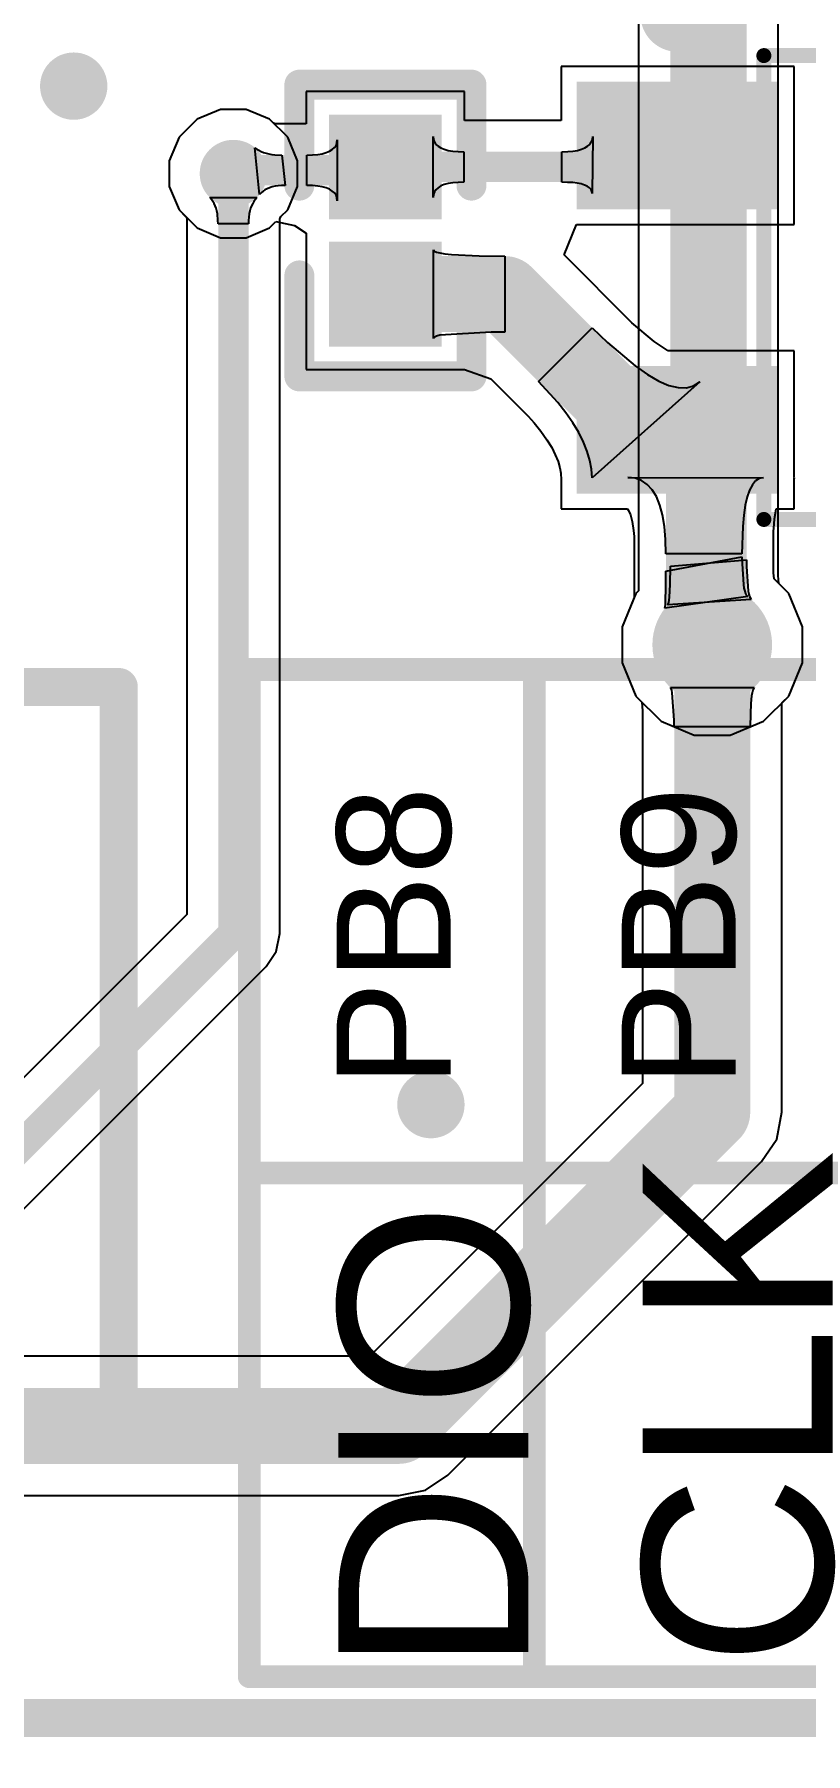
# Model space of a CAD drawing. Header units: millimetres. Extents: x -27 to 79, y -14 to 66.
# Drawn here: x 61.86 to 67.02, y -2.74 to 8.75 of the extents above; entities that cross this region are included whole.
import ezdxf

# ---------------------------------------------------------------- set-up
doc = ezdxf.new("R2010")
doc.units = ezdxf.units.MM
for name, color, linetype in [('BottomLayer', 5, 'Continuous'), ('BottomOverlay', 54, 'Continuous'), ('Mechanical13', 56, 'Continuous'), ('TopLayer', 1, 'Continuous'), ('TopOverlay', 2, 'Continuous'), ('TopPaste', 8, 'Continuous'), ('TopSolder', 216, 'Continuous'), ('ViaHoleLayer', 16, 'Continuous')]:
    doc.layers.add(name, color=color, linetype=linetype)
doc.styles.add('Arial', font='arial.ttf', dxfattribs={"height": 0.2})
doc.dimstyles.new('ISO-25', dxfattribs={"dimtxt": 2.5, "dimasz": 2.5, "dimexe": 1.25, "dimexo": 0.625, "dimtad": 1, "dimtxsty": 'Standard', "dimcen": 2.5, "dimadec": 0, "dimazin": 0, "dimtfac": 1, "dimtmove": 0, "dimatfit": 3, "dimfxl": 1, "dimarcsym": 0})

# ---------------------------------------------------------------- blocks, each defined once
blk = doc.blocks.new('*D7')
at = {"color": 0, "lineweight": -2, "transparency": 16777216}
for p, q in [((72.5, -0.625), (72.5, -13.142)), ((78.786, -0.625), (78.786, -13.142)), ((72.5, -11.892), (60.833, -11.892)), ((76.286, -11.892), (75, -11.892))]:
    blk.add_line(p, q, dxfattribs=at)
at = {"color": 0, "transparency": 16777216}
for points in [[(75, -11.475), (75, -12.309), (72.5, -11.892)], [(76.286, -11.475), (76.286, -12.309), (78.786, -11.892)]]:
    blk.add_solid(points, dxfattribs=at)
at = {"layer": 'Defpoints', "color": 0, "transparency": 16777216}
for p in [(72.5, 0), (78.786, 0), (72.5, -11.892)]:
    blk.add_point(p, dxfattribs=at)
at = {"color": 0, "transparency": 16777216, "insert": (65.417, -9.809), "char_height": 2.5, "attachment_point": 5}
blk.add_mtext('6,29', dxfattribs=at)

msp = doc.modelspace()

# ---------------------------------------------------------------- hatches: boundary and pattern name
at = {"layer": 'BottomLayer'}
h = msp.add_hatch(color=5, dxfattribs=at)
edge = h.paths.add_edge_path()
edge.add_arc((62.127, 8.406), 0.225, 0, 360)
h = msp.add_hatch(color=5, dxfattribs=at)
edge = h.paths.add_edge_path()
edge.add_arc((63.194, 7.822), 0.225, 0, 360)
h = msp.add_hatch(color=5, dxfattribs=at)
edge = h.paths.add_edge_path()
edge.add_arc((66.394, 4.672), 0.4, 0, 360)
h = msp.add_hatch(color=5, dxfattribs=at)
edge = h.paths.add_edge_path()
edge.add_arc((64.514, 1.599), 0.225, 0, 360)
at = {"layer": 'TopLayer'}
h = msp.add_hatch(color=1, dxfattribs=at)
edge = h.paths.add_edge_path()
edge.add_arc((62.127, 8.406), 0.225, 0, 360)
for points in [[(65.589, 7.685), (65.589, 8.335), (66.739, 8.335), (66.739, 7.685)], [(64.535, 8.166), (64.535, 7.566), (63.885, 7.566), (63.885, 8.166)], [(64.535, 7.316), (64.535, 6.716), (63.885, 6.716), (63.885, 7.316)], [(65.589, 5.785), (65.589, 6.435), (66.739, 6.435), (66.739, 5.785)]]:
    msp.add_hatch(color=1, dxfattribs=at).paths.add_polyline_path(points)
h = msp.add_hatch(color=1, dxfattribs=at)
edge = h.paths.add_edge_path()
edge.add_arc((63.194, 7.822), 0.225, 0, 360)
h = msp.add_hatch(color=1, dxfattribs=at)
edge = h.paths.add_edge_path()
edge.add_arc((66.394, 4.672), 0.4, 0, 360)
h = msp.add_hatch(color=1, dxfattribs=at)
edge = h.paths.add_edge_path()
edge.add_arc((64.514, 1.599), 0.225, 0, 360)
at = {"layer": 'TopPaste'}
for points in [[(65.589, 7.685), (65.589, 8.335), (66.739, 8.335), (66.739, 7.685)], [(64.535, 8.166), (64.535, 7.566), (63.885, 7.566), (63.885, 8.166)], [(64.535, 7.316), (64.535, 6.716), (63.885, 6.716), (63.885, 7.316)], [(65.589, 5.785), (65.589, 6.435), (66.739, 6.435), (66.739, 5.785)]]:
    msp.add_hatch(color=8, dxfattribs=at).paths.add_polyline_path(points)
at = {"layer": 'TopSolder'}
for points in [[(65.487, 7.583), (65.487, 8.436), (66.84, 8.436), (66.84, 7.583)], [(64.585, 8.216), (64.585, 7.515), (63.834, 7.515), (63.834, 8.216)], [(64.585, 7.366), (64.585, 6.665), (63.834, 6.665), (63.834, 7.366)], [(65.487, 5.683), (65.487, 6.536), (66.84, 6.536), (66.84, 5.683)]]:
    msp.add_hatch(color=216, dxfattribs=at).paths.add_polyline_path(points)
at = {"layer": 'ViaHoleLayer'}
h = msp.add_hatch(color=16, dxfattribs=at)
edge = h.paths.add_edge_path()
edge.add_arc((62.127, 8.406), 0.1, 0, 360)
h = msp.add_hatch(color=16, dxfattribs=at)
edge = h.paths.add_edge_path()
edge.add_arc((63.194, 7.822), 0.1, 0, 360)
h = msp.add_hatch(color=16, dxfattribs=at)
edge = h.paths.add_edge_path()
edge.add_arc((66.394, 4.672), 0.2, 0, 360)
h = msp.add_hatch(color=16, dxfattribs=at)
edge = h.paths.add_edge_path()
edge.add_arc((64.514, 1.599), 0.1, 0, 360)

# ---------------------------------------------------------------- linework, layer by layer
at = {"layer": 'BottomLayer'}
for p, q in [((66.835, 5.136), (66.835, 17.024)), ((65.902, 15.285), (65.902, 5.034)), ((62.951, 8.185), (62.831, 8.064)), ((63.108, 8.25), (62.951, 8.185)), ((63.279, 8.25), (63.108, 8.25)), ((63.436, 8.185), (63.279, 8.25)), ((63.557, 8.064), (63.436, 8.185)), ((62.831, 8.064), (62.765, 7.907)), ((63.622, 7.907), (63.557, 8.064)), ((62.765, 7.907), (62.765, 7.736)), ((63.622, 7.736), (63.622, 7.907)), ((62.765, 7.736), (62.831, 7.579)), ((63.557, 7.579), (63.622, 7.736)), ((63.047, 7.649), (63.036, 7.661)), ((63.036, 7.661), (63.351, 7.661)), ((63.056, 7.636), (63.047, 7.649)), ((63.065, 7.622), (63.056, 7.636)), ((63.072, 7.607), (63.065, 7.622)), ((63.078, 7.59), (63.072, 7.607)), ((63.083, 7.572), (63.078, 7.59)), ((63.309, 7.59), (63.304, 7.572)), ((63.315, 7.607), (63.309, 7.59)), ((63.323, 7.622), (63.315, 7.607)), ((63.331, 7.636), (63.323, 7.622)), ((63.341, 7.649), (63.331, 7.636)), ((63.351, 7.661), (63.341, 7.649)), ((62.831, 7.579), (62.875, 7.535)), ((62.875, 7.535), (62.88, 7.527)), ((62.88, 7.527), (62.88, 7.527)), ((62.88, 7.527), (62.88, 7.526)), ((62.88, 7.526), (62.881, 7.525)), ((62.881, 7.525), (62.881, 7.524)), ((62.881, 7.524), (62.882, 7.521)), ((62.882, 7.521), (62.883, 7.512)), ((62.883, 7.512), (62.883, 2.87)), ((63.087, 7.552), (63.083, 7.572)), ((63.091, 7.509), (63.087, 7.552)), ((63.092, 7.486), (63.091, 7.509)), ((63.295, 7.486), (63.092, 7.486)), ((63.296, 7.509), (63.295, 7.486)), ((63.297, 7.531), (63.296, 7.509)), ((63.3, 7.552), (63.297, 7.531)), ((63.304, 7.572), (63.3, 7.552)), ((63.504, 7.516), (63.505, 7.518)), ((63.504, 2.742), (63.504, 7.516)), ((63.505, 7.518), (63.506, 7.524)), ((63.506, 7.525), (63.507, 7.526)), ((63.506, 7.524), (63.506, 7.525)), ((63.507, 7.526), (63.507, 7.527)), ((63.507, 7.527), (63.508, 7.527)), ((63.508, 7.527), (63.512, 7.535)), ((63.512, 7.535), (63.557, 7.579)), ((66.113, 5.075), (66.115, 5.198)), ((66.115, 5.198), (66.623, 5.24)), ((66.623, 5.24), (66.623, 5.195)), ((66.623, 5.195), (66.634, 5.031)), ((66.108, 4.99), (66.113, 5.075)), ((66.839, 5.081), (66.835, 5.136)), ((66.905, 5.014), (66.839, 5.081)), ((65.883, 5.014), (65.791, 4.792)), ((65.902, 5.034), (65.883, 5.014)), ((66.655, 4.975), (66.096, 4.939)), ((66.096, 4.939), (66.1, 4.946)), ((66.1, 4.946), (66.103, 4.956)), ((66.103, 4.956), (66.106, 4.971)), ((66.106, 4.971), (66.108, 4.99)), ((66.634, 5.031), (66.639, 5.011)), ((66.639, 5.011), (66.644, 4.995)), ((66.644, 4.995), (66.649, 4.983)), ((66.649, 4.983), (66.655, 4.975)), ((66.997, 4.792), (66.905, 5.014)), ((65.791, 4.792), (65.791, 4.552)), ((66.997, 4.552), (66.997, 4.792)), ((65.791, 4.552), (65.883, 4.33)), ((66.905, 4.33), (66.997, 4.552)), ((66.119, 4.379), (66.114, 4.386)), ((66.114, 4.386), (66.674, 4.386)), ((66.123, 4.368), (66.119, 4.379)), ((66.127, 4.352), (66.123, 4.368)), ((66.665, 4.368), (66.661, 4.352)), ((66.669, 4.379), (66.665, 4.368)), ((66.674, 4.386), (66.669, 4.379)), ((65.883, 4.33), (65.924, 4.289)), ((65.924, 4.289), (65.928, 4.231)), ((66.14, 4.168), (66.127, 4.352)), ((66.652, 4.279), (66.649, 4.21)), ((66.657, 4.332), (66.652, 4.279)), ((66.661, 4.352), (66.657, 4.332)), ((66.86, 4.277), (66.861, 4.286)), ((66.86, 1.548), (66.86, 4.277)), ((66.861, 4.286), (66.905, 4.33)), ((65.928, 4.231), (65.928, 1.741)), ((66.14, 4.123), (66.14, 4.168)), ((66.649, 4.21), (66.648, 4.123)), ((66.648, 4.123), (66.14, 4.123)), ((62.883, 2.87), (60.906, 0.893)), ((63.481, 2.623), (63.504, 2.742)), ((63.413, 2.522), (63.481, 2.623)), ((61.254, 0.363), (63.413, 2.522)), ((65.928, 1.741), (64.105, -0.081)), ((66.825, 1.369), (66.86, 1.548)), ((66.724, 1.218), (66.825, 1.369)), ((64.628, -0.877), (66.724, 1.218)), ((64.105, -0.081), (60.037, -0.081)), ((64.477, -0.978), (64.628, -0.877)), ((60.151, -1.014), (64.299, -1.014)), ((64.299, -1.014), (64.477, -0.978))]:
    msp.add_line(p, q, dxfattribs=at)
for points, const_width in [([(66.369, 4.697), (66.369, 17.024)], 0.508), ([(63.194, 2.742), (63.194, 7.822)], 0.203), ([(66.369, 4.697), (66.394, 4.672)], 0.508), ([(66.394, 1.548), (66.394, 4.672)], 0.508), ([(61.035, 0.583), (63.194, 2.742)], 0.203), ([(64.299, -0.548), (66.394, 1.548)], 0.508), ([(59.701, -0.548), (64.299, -0.548)], 0.508)]:
    msp.add_lwpolyline(points, dxfattribs=dict(at, const_width=const_width))
for points, const_width in [([(63.143, 7.822, 1), (63.244, 7.822, 1)], 0.102), ([(66.242, 4.697, 1), (66.496, 4.697, 1)], 0.254), ([(66.242, 4.697, 1), (66.496, 4.697, 1)], 0.254), ([(66.267, 4.672, 1), (66.521, 4.672, 1)], 0.254), ([(66.267, 4.672, 1), (66.521, 4.672, 1)], 0.254), ([(63.143, 2.742, 1), (63.244, 2.742, 1)], 0.102), ([(63.143, 2.742, 1), (63.244, 2.742, 1)], 0.102), ([(66.267, 1.548, 1), (66.521, 1.548, 1)], 0.254), ([(66.267, 1.548, 1), (66.521, 1.548, 1)], 0.254), ([(64.172, -0.548, 1), (64.426, -0.548, 1)], 0.254), ([(64.172, -0.548, 1), (64.426, -0.548, 1)], 0.254)]:
    msp.add_lwpolyline(points, format="xyb", close=True, dxfattribs=dict(at, const_width=const_width))
at = {"layer": 'BottomOverlay', "const_width": 0.254}
msp.add_lwpolyline([(3.5, -2.5), (72.5, -2.5)], dxfattribs=at)
at = {"layer": 'Mechanical13', "const_width": 0.1}
for points in [[(66.739, 5.51), (66.739, 8.61)], [(66.739, 8.61), (68.539, 8.61)], [(66.739, 5.51), (68.539, 5.51)]]:
    msp.add_lwpolyline(points, dxfattribs=at)
at = {"layer": 'Mechanical13', "const_width": 0.05}
for points in [[(66.714, 8.61, 1), (66.764, 8.61, 1)], [(66.714, 8.61, 1), (66.764, 8.61, 1)], [(66.714, 5.51, 1), (66.764, 5.51, 1)], [(66.714, 5.51, 1), (66.764, 5.51, 1)]]:
    msp.add_lwpolyline(points, format="xyb", close=True, dxfattribs=at)
at = {"layer": 'TopLayer'}
for p, q in [((66.942, 8.538), (65.385, 8.538)), ((65.385, 8.538), (65.385, 8.176)), ((66.942, 7.481), (66.942, 8.538)), ((64.738, 8.369), (63.681, 8.369)), ((63.681, 8.369), (63.681, 8.154)), ((64.738, 8.176), (64.738, 8.369)), ((62.951, 8.185), (62.831, 8.064)), ((63.108, 8.25), (62.951, 8.185)), ((63.279, 8.25), (63.108, 8.25)), ((63.436, 8.185), (63.279, 8.25)), ((63.46, 8.161), (63.436, 8.185)), ((63.463, 8.159), (63.46, 8.161)), ((63.465, 8.158), (63.463, 8.159)), ((65.385, 8.176), (64.738, 8.176)), ((62.831, 8.064), (62.765, 7.907)), ((63.467, 8.157), (63.465, 8.158)), ((63.472, 8.156), (63.467, 8.157)), ((63.48, 8.155), (63.472, 8.156)), ((63.483, 8.154), (63.48, 8.155)), ((63.681, 8.154), (63.483, 8.154)), ((63.886, 8.028), (63.888, 8.047)), ((63.888, 8.047), (63.888, 7.64)), ((64.529, 7.662), (64.529, 8.069)), ((64.529, 8.069), (64.531, 8.05)), ((64.531, 8.05), (64.537, 8.032)), ((65.586, 8.032), (65.593, 8.05)), ((65.595, 8.069), (65.592, 7.688)), ((65.593, 8.05), (65.595, 8.069)), ((63.369, 7.681), (63.338, 7.994)), ((63.338, 7.994), (63.35, 7.985)), ((63.35, 7.985), (63.364, 7.977)), ((63.364, 7.977), (63.379, 7.969)), ((63.379, 7.969), (63.395, 7.963)), ((63.395, 7.963), (63.412, 7.957)), ((63.412, 7.957), (63.43, 7.953)), ((63.43, 7.953), (63.45, 7.95)), ((63.45, 7.95), (63.471, 7.947)), ((63.471, 7.947), (63.517, 7.945)), ((63.517, 7.945), (63.539, 7.742)), ((63.685, 7.945), (63.723, 7.946)), ((63.685, 7.742), (63.685, 7.945)), ((63.723, 7.946), (63.758, 7.949)), ((63.758, 7.949), (63.788, 7.954)), ((63.788, 7.954), (63.815, 7.962)), ((63.815, 7.962), (63.837, 7.971)), ((63.837, 7.971), (63.855, 7.982)), ((63.855, 7.982), (63.869, 7.995)), ((63.869, 7.995), (63.88, 8.01)), ((63.88, 8.01), (63.886, 8.028)), ((64.537, 8.032), (64.547, 8.017)), ((64.547, 8.017), (64.562, 8.004)), ((64.562, 8.004), (64.58, 7.993)), ((64.58, 7.993), (64.603, 7.984)), ((64.603, 7.984), (64.63, 7.976)), ((64.63, 7.976), (64.661, 7.971)), ((64.661, 7.971), (64.696, 7.968)), ((64.696, 7.968), (64.735, 7.967)), ((64.735, 7.967), (64.735, 7.764)), ((65.388, 7.967), (65.428, 7.968)), ((65.388, 7.764), (65.388, 7.967)), ((65.428, 7.968), (65.462, 7.971)), ((65.462, 7.971), (65.493, 7.976)), ((65.493, 7.976), (65.52, 7.984)), ((65.52, 7.984), (65.543, 7.993)), ((65.543, 7.993), (65.561, 8.004)), ((65.561, 8.004), (65.576, 8.017)), ((65.576, 8.017), (65.586, 8.032)), ((62.765, 7.907), (62.765, 7.736)), ((62.765, 7.736), (62.831, 7.579)), ((63.392, 7.703), (63.38, 7.692)), ((63.405, 7.712), (63.392, 7.703)), ((63.42, 7.72), (63.405, 7.712)), ((63.436, 7.727), (63.42, 7.72)), ((63.454, 7.732), (63.436, 7.727)), ((63.473, 7.737), (63.454, 7.732)), ((63.494, 7.74), (63.473, 7.737)), ((63.516, 7.741), (63.494, 7.74)), ((63.539, 7.742), (63.516, 7.741)), ((63.723, 7.741), (63.685, 7.742)), ((63.758, 7.738), (63.723, 7.741)), ((63.788, 7.733), (63.758, 7.738)), ((63.815, 7.726), (63.788, 7.733)), ((63.837, 7.717), (63.815, 7.726)), ((63.855, 7.705), (63.837, 7.717)), ((63.869, 7.692), (63.855, 7.705)), ((64.537, 7.699), (64.531, 7.682)), ((64.547, 7.714), (64.537, 7.699)), ((64.562, 7.727), (64.547, 7.714)), ((64.58, 7.739), (64.562, 7.727)), ((64.603, 7.748), (64.58, 7.739)), ((64.63, 7.755), (64.603, 7.748)), ((64.661, 7.76), (64.63, 7.755)), ((64.696, 7.763), (64.661, 7.76)), ((64.735, 7.764), (64.696, 7.763)), ((65.427, 7.763), (65.388, 7.764)), ((65.462, 7.761), (65.427, 7.763)), ((65.492, 7.757), (65.462, 7.761)), ((65.519, 7.752), (65.492, 7.757)), ((65.541, 7.745), (65.519, 7.752)), ((65.559, 7.737), (65.541, 7.745)), ((65.573, 7.727), (65.559, 7.737)), ((65.584, 7.715), (65.573, 7.727)), ((65.59, 7.702), (65.584, 7.715)), ((65.592, 7.688), (65.59, 7.702)), ((63.38, 7.692), (63.369, 7.681)), ((63.88, 7.677), (63.869, 7.692)), ((63.886, 7.66), (63.88, 7.677)), ((63.888, 7.64), (63.886, 7.66)), ((64.531, 7.682), (64.529, 7.662)), ((62.831, 7.579), (62.951, 7.459)), ((63.436, 7.459), (63.478, 7.501)), ((63.478, 7.501), (63.602, 7.474)), ((63.602, 7.474), (63.681, 7.423)), ((65.404, 7.278), (65.488, 7.481)), ((65.488, 7.481), (65.586, 7.481)), ((65.586, 7.481), (65.59, 7.481)), ((65.59, 7.481), (65.595, 7.481)), ((65.595, 7.481), (66.942, 7.481)), ((62.951, 7.459), (63.108, 7.393)), ((63.108, 7.393), (63.279, 7.393)), ((63.279, 7.393), (63.436, 7.459)), ((63.681, 7.423), (63.681, 6.512)), ((64.532, 6.719), (64.532, 7.313)), ((64.532, 7.313), (64.536, 7.304)), ((64.536, 7.304), (64.551, 7.297)), ((64.551, 7.297), (64.574, 7.291)), ((64.574, 7.291), (64.608, 7.285)), ((64.608, 7.285), (64.651, 7.28)), ((64.651, 7.28), (64.836, 7.271)), ((64.836, 7.271), (65.008, 7.27)), ((65.008, 7.27), (65.008, 6.762)), ((65.857, 6.825), (65.404, 7.278)), ((65.232, 6.432), (65.592, 6.791)), ((65.592, 6.791), (65.694, 6.692)), ((66.005, 6.7), (65.857, 6.825)), ((64.536, 6.727), (64.532, 6.719)), ((64.551, 6.734), (64.536, 6.727)), ((64.574, 6.741), (64.551, 6.734)), ((64.917, 6.761), (64.574, 6.741)), ((65.008, 6.762), (64.917, 6.761)), ((65.694, 6.692), (65.879, 6.536)), ((66.072, 6.654), (66.005, 6.7)), ((66.099, 6.638), (66.072, 6.654)), ((66.942, 6.638), (66.099, 6.638)), ((66.942, 5.792), (66.942, 6.638)), ((63.681, 6.512), (64.527, 6.512)), ((64.527, 6.512), (64.532, 6.512)), ((64.532, 6.512), (64.536, 6.512)), ((64.536, 6.512), (64.738, 6.512)), ((64.738, 6.512), (64.738, 6.512)), ((64.738, 6.512), (64.738, 6.512)), ((64.738, 6.512), (64.738, 6.512)), ((64.738, 6.512), (64.915, 6.449)), ((64.915, 6.449), (65.163, 6.201)), ((65.879, 6.536), (65.961, 6.478)), ((65.961, 6.478), (66.036, 6.435)), ((66.036, 6.435), (66.105, 6.406)), ((65.362, 6.291), (65.232, 6.432)), ((66.31, 6.429), (65.592, 5.788)), ((66.105, 6.406), (66.166, 6.391)), ((66.166, 6.391), (66.221, 6.389)), ((66.221, 6.389), (66.269, 6.402)), ((66.269, 6.402), (66.31, 6.429)), ((65.416, 6.223), (65.362, 6.291)), ((65.462, 6.156), (65.416, 6.223)), ((65.163, 6.201), (65.204, 6.156)), ((65.204, 6.156), (65.249, 6.099)), ((65.249, 6.099), (65.289, 6.043)), ((65.502, 6.091), (65.462, 6.156)), ((65.534, 6.027), (65.502, 6.091)), ((65.289, 6.043), (65.321, 5.99)), ((65.321, 5.99), (65.345, 5.941)), ((65.559, 5.965), (65.534, 6.027)), ((65.345, 5.941), (65.364, 5.897)), ((65.364, 5.897), (65.376, 5.856)), ((65.577, 5.905), (65.559, 5.965)), ((65.588, 5.845), (65.577, 5.905)), ((65.376, 5.856), (65.382, 5.82)), ((65.382, 5.82), (65.385, 5.775)), ((65.385, 5.775), (65.385, 5.773)), ((65.385, 5.773), (65.385, 5.581)), ((65.592, 5.788), (65.588, 5.845)), ((65.878, 5.785), (65.83, 5.791)), ((65.83, 5.791), (66.736, 5.788)), ((65.922, 5.77), (65.878, 5.785)), ((65.96, 5.744), (65.922, 5.77)), ((66.684, 5.767), (66.662, 5.742)), ((66.708, 5.783), (66.684, 5.767)), ((66.736, 5.788), (66.708, 5.783)), ((66.943, 5.787), (66.942, 5.792)), ((66.942, 5.782), (66.943, 5.787)), ((66.942, 5.581), (66.942, 5.782)), ((65.993, 5.709), (65.96, 5.744)), ((66.021, 5.663), (65.993, 5.709)), ((66.044, 5.606), (66.021, 5.663)), ((66.628, 5.661), (66.615, 5.605)), ((66.644, 5.706), (66.628, 5.661)), ((66.662, 5.742), (66.644, 5.706)), ((65.385, 5.581), (65.578, 5.581)), ((65.578, 5.581), (65.58, 5.581)), ((65.58, 5.581), (65.584, 5.581)), ((65.584, 5.581), (65.601, 5.581)), ((65.601, 5.581), (65.605, 5.581)), ((65.605, 5.581), (65.607, 5.581)), ((65.607, 5.581), (65.828, 5.581)), ((65.828, 5.581), (65.835, 5.569)), ((65.835, 5.569), (65.847, 5.54)), ((65.847, 5.54), (65.859, 5.496)), ((66.061, 5.54), (66.044, 5.606)), ((66.074, 5.463), (66.061, 5.54)), ((66.605, 5.539), (66.598, 5.463)), ((66.615, 5.605), (66.605, 5.539)), ((66.811, 5.513), (66.819, 5.566)), ((66.819, 5.566), (66.822, 5.581)), ((66.822, 5.581), (66.942, 5.581)), ((65.859, 5.496), (65.868, 5.437)), ((65.868, 5.437), (65.872, 5.395)), ((66.082, 5.377), (66.074, 5.463)), ((66.598, 5.463), (66.592, 5.28)), ((66.804, 5.435), (66.805, 5.45)), ((66.804, 5.153), (66.804, 5.435)), ((66.805, 5.45), (66.811, 5.513)), ((65.872, 5.395), (65.872, 4.988)), ((66.084, 5.28), (66.082, 5.377)), ((66.592, 5.28), (66.084, 5.28)), ((66.084, 5.165), (66.592, 5.26)), ((66.592, 5.26), (66.593, 5.214)), ((66.593, 5.214), (66.602, 5.075)), ((66.081, 4.942), (66.084, 5.078)), ((66.084, 5.078), (66.084, 5.165)), ((66.602, 5.075), (66.606, 5.05)), ((66.807, 5.112), (66.804, 5.153)), ((66.905, 5.014), (66.807, 5.112)), ((65.872, 4.988), (65.791, 4.792)), ((66.631, 4.994), (66.077, 4.916)), ((66.08, 4.929), (66.081, 4.942)), ((66.606, 5.05), (66.611, 5.03)), ((66.611, 5.03), (66.617, 5.014)), ((66.617, 5.014), (66.624, 5.002)), ((66.624, 5.002), (66.631, 4.994)), ((66.997, 4.792), (66.905, 5.014)), ((66.077, 4.916), (66.078, 4.92)), ((66.078, 4.92), (66.08, 4.929)), ((65.791, 4.792), (65.791, 4.552)), ((66.997, 4.552), (66.997, 4.792)), ((65.791, 4.552), (65.883, 4.33)), ((66.905, 4.33), (66.997, 4.552)), ((65.883, 4.33), (66.052, 4.161)), ((66.736, 4.161), (66.905, 4.33)), ((66.052, 4.161), (66.274, 4.069)), ((66.514, 4.069), (66.736, 4.161)), ((66.274, 4.069), (66.514, 4.069))]:
    msp.add_line(p, q, dxfattribs=at)
for points, const_width in [([(66.02, 7.866), (66.164, 8.01)], 0.203), ([(63.194, 7.822), (63.216, 7.844)], 0.203), ([(63.216, 7.844), (64.188, 7.844)], 0.203), ([(64.188, 7.844), (64.21, 7.866)], 0.203), ([(64.21, 7.866), (66.02, 7.866)], 0.203), ([(64.21, 7.016), (65.008, 7.016)], 0.508), ([(65.008, 7.016), (65.843, 6.181)], 0.508), ([(65.843, 6.181), (65.843, 6.181)], 0.508), ([(65.843, 6.181), (65.914, 6.11)], 0.508), ([(65.914, 6.11), (66.164, 6.11)], 0.508), ([(66.164, 6.11), (66.191, 6.11)], 0.508), ([(66.191, 6.11), (66.267, 6.11)], 0.508), ([(66.191, 6.11), (66.262, 6.039)], 0.508), ([(66.267, 6.11), (66.338, 6.039)], 0.508), ([(66.338, 4.728), (66.338, 6.039)], 0.508), ([(66.338, 4.728), (66.394, 4.672)], 0.508)]:
    msp.add_lwpolyline(points, dxfattribs=dict(at, const_width=const_width))
for points, const_width in [([(66.113, 8.01, 1), (66.214, 8.01, 1)], 0.102), ([(63.165, 7.844, 1), (63.266, 7.844, 1)], 0.102), ([(63.165, 7.844, 1), (63.266, 7.844, 1)], 0.102), ([(64.137, 7.844, 1), (64.238, 7.844, 1)], 0.102), ([(64.137, 7.844, 1), (64.238, 7.844, 1)], 0.102), ([(64.159, 7.866, 1), (64.26, 7.866, 1)], 0.102), ([(64.159, 7.866, 1), (64.26, 7.866, 1)], 0.102), ([(65.969, 7.866, 1), (66.07, 7.866, 1)], 0.102), ([(65.969, 7.866, 1), (66.07, 7.866, 1)], 0.102), ([(63.143, 7.822, 1), (63.244, 7.822, 1)], 0.102), ([(64.083, 7.016, 1), (64.337, 7.016, 1)], 0.254), ([(64.881, 7.016, 1), (65.135, 7.016, 1)], 0.254), ([(64.881, 7.016, 1), (65.135, 7.016, 1)], 0.254), ([(65.716, 6.181, 1), (65.97, 6.181, 1)], 0.254), ([(65.716, 6.181, 1), (65.97, 6.181, 1)], 0.254), ([(65.716, 6.181, 1), (65.97, 6.181, 1)], 0.254), ([(65.716, 6.181, 1), (65.97, 6.181, 1)], 0.254), ([(65.787, 6.11, 1), (66.041, 6.11, 1)], 0.254), ([(65.787, 6.11, 1), (66.041, 6.11, 1)], 0.254), ([(66.037, 6.11, 1), (66.291, 6.11, 1)], 0.254), ([(66.037, 6.11, 1), (66.291, 6.11, 1)], 0.254), ([(66.064, 6.11, 1), (66.318, 6.11, 1)], 0.254), ([(66.064, 6.11, 1), (66.318, 6.11, 1)], 0.254), ([(66.064, 6.11, 1), (66.318, 6.11, 1)], 0.254), ([(66.14, 6.11, 1), (66.394, 6.11, 1)], 0.254), ([(66.14, 6.11, 1), (66.394, 6.11, 1)], 0.254), ([(66.135, 6.039, 1), (66.389, 6.039, 1)], 0.254), ([(66.211, 6.039, 1), (66.465, 6.039, 1)], 0.254), ([(66.211, 6.039, 1), (66.465, 6.039, 1)], 0.254), ([(66.211, 4.728, 1), (66.465, 4.728, 1)], 0.254), ([(66.211, 4.728, 1), (66.465, 4.728, 1)], 0.254), ([(66.267, 4.672, 1), (66.521, 4.672, 1)], 0.254)]:
    msp.add_lwpolyline(points, format="xyb", close=True, dxfattribs=dict(at, const_width=const_width))
at = {"layer": 'TopOverlay'}
for points, const_width in [([(66.289, 8.885, 1), (66.039, 8.885, 1)], 0.25), ([(63.585, 8.416, 1), (63.685, 8.416, 1)], 0.1), ([(63.585, 8.416, 1), (63.685, 8.416, 1)], 0.1), ([(64.735, 8.416, 1), (64.835, 8.416, 1)], 0.1), ([(64.735, 8.416, 1), (64.835, 8.416, 1)], 0.1), ([(63.585, 7.741, 1), (63.685, 7.741, 1)], 0.1), ([(64.735, 7.741, 1), (64.835, 7.741, 1)], 0.1), ([(63.585, 7.141, 1), (63.685, 7.141, 1)], 0.1), ([(64.735, 7.141, 1), (64.835, 7.141, 1)], 0.1), ([(63.585, 6.466, 1), (63.685, 6.466, 1)], 0.1), ([(63.585, 6.466, 1), (63.685, 6.466, 1)], 0.1), ([(64.735, 6.466, 1), (64.835, 6.466, 1)], 0.1), ([(64.735, 6.466, 1), (64.835, 6.466, 1)], 0.1), ([(62.365, 4.39, 1), (62.492, 4.39, 1)], 0.127), ([(62.365, 4.39, 1), (62.492, 4.39, 1)], 0.127), ([(63.262, 4.507, 1), (63.338, 4.507, 1)], 0.0762), ([(63.262, 4.507, 1), (63.338, 4.507, 1)], 0.0762), ([(65.167, 4.507, 1), (65.243, 4.507, 1)], 0.0762), ([(63.262, 1.142, 1), (63.338, 1.142, 1)], 0.0762), ([(62.365, -0.61, 1), (62.492, -0.61, 1)], 0.127), ([(62.365, -0.61, 1), (62.492, -0.61, 1)], 0.127), ([(63.262, -2.224, 1), (63.338, -2.224, 1)], 0.0762), ([(63.262, -2.224, 1), (63.338, -2.224, 1)], 0.0762), ([(65.167, -2.224, 1), (65.243, -2.224, 1)], 0.0762)]:
    msp.add_lwpolyline(points, format="xyb", close=True, dxfattribs=dict(at, const_width=const_width))
for points, const_width in [([(63.635, 7.741), (63.635, 8.416)], 0.2), ([(63.635, 8.416), (64.785, 8.416)], 0.2), ([(64.785, 7.741), (64.785, 8.416)], 0.2), ([(63.635, 6.466), (63.635, 7.141)], 0.2), ([(64.785, 6.466), (64.785, 7.141)], 0.2), ([(63.635, 6.466), (64.785, 6.466)], 0.2), ([(61.7, 4.39), (62.428, 4.39)], 0.254), ([(62.428, -0.61), (62.428, 4.39)], 0.254), ([(63.3, -2.224), (63.3, 4.507)], 0.152), ([(63.3, 4.507), (71.174, 4.507)], 0.152), ([(65.205, -2.224), (65.205, 4.507)], 0.152), ([(63.3, 1.142), (71.174, 1.142)], 0.152), ([(61.7, -0.61), (62.428, -0.61)], 0.254), ([(63.3, -2.224), (71.174, -2.224)], 0.152)]:
    msp.add_lwpolyline(points, dxfattribs=dict(at, const_width=const_width))

# ---------------------------------------------------------------- texts
at = {"layer": 'TopOverlay', "style": 'Arial'}
for s, height, p in [('PB8', 0.762, (64.646, 1.714)), ('PB9', 0.762, (66.551, 1.714)), ('CLK', 1.27, (67.198, -2.156)), ('DIO', 1.27, (65.166, -2.205))]:
    msp.add_text(s, height=height, rotation=90, dxfattribs=at).set_placement(p)

# ---------------------------------------------------------------- dimensions: what is measured, and where the dimension line sits
dim = msp.add_linear_dim(base=(72.5, -11.892), p1=(78.786, 0), p2=(72.5, 0), dimstyle='ISO-25')
dim.commit()
dim.dimension.update_dxf_attribs({"geometry": '*D7', "text_midpoint": (65.417, -9.809)})

doc.saveas('drawing.dxf')
